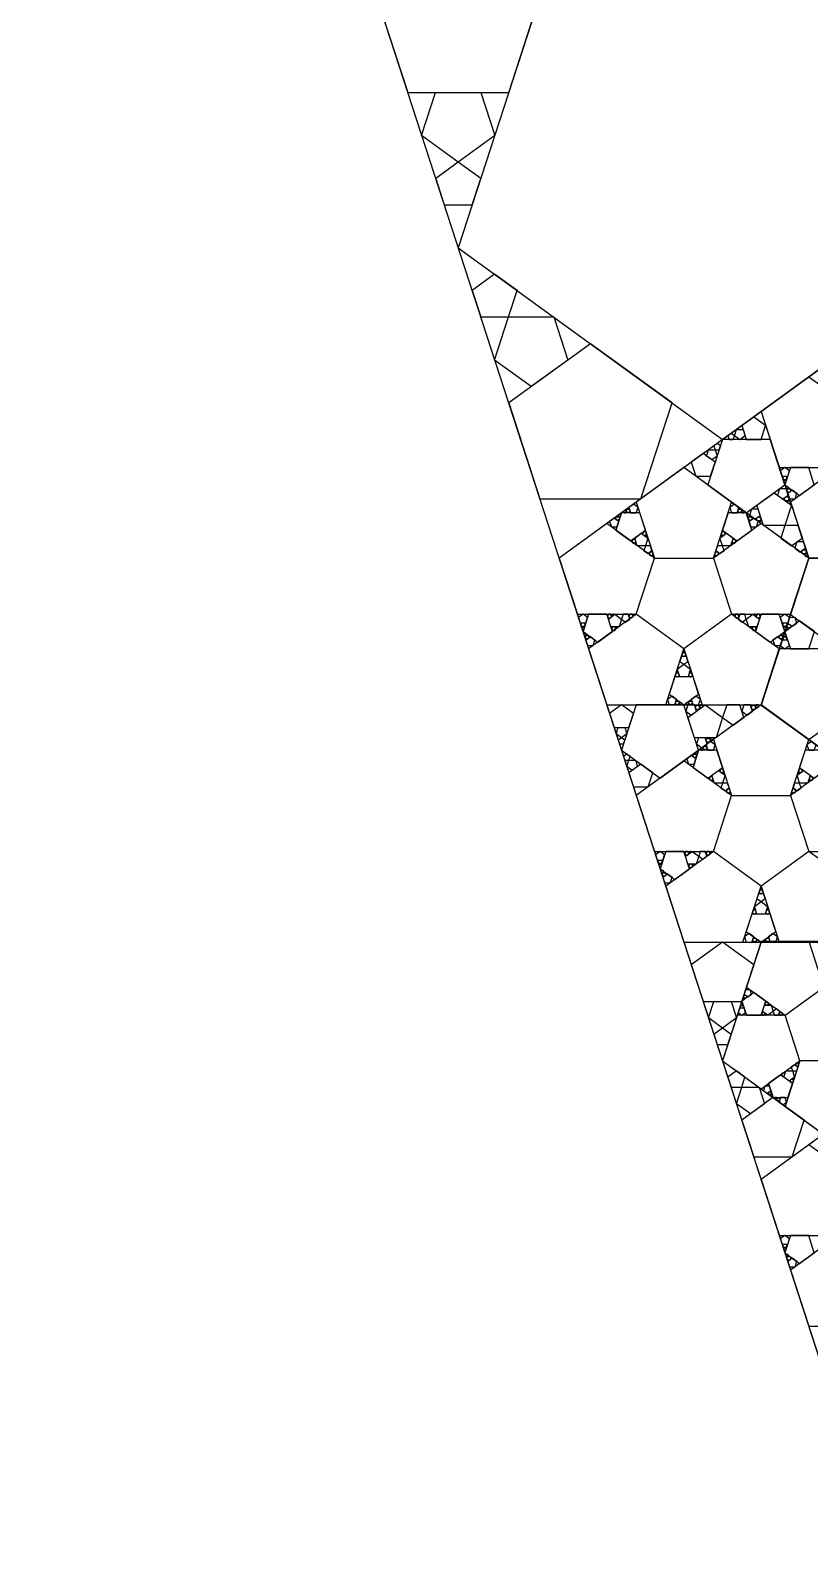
# Model space of a CAD drawing. Header units: inches. Extents: x -578 to 126, y -85 to 118.
# Drawn here: x -378.3 to -345.2, y -85.1 to -20 of the extents above; entities that cross this region are included whole.
import ezdxf

# ---------------------------------------------------------------- set-up
doc = ezdxf.new("R2010")
doc.units = ezdxf.units.IN
doc.header["$MEASUREMENT"] = 0
doc.layers.add('drawing', color=7, linetype='Continuous')

msp = doc.modelspace()

# ---------------------------------------------------------------- linework, layer by layer
for points in [[(-348.552, -44.81), (-350.577, -46.281), (-352.601, -44.81), (-351.828, -42.43), (-349.325, -42.43)], [(-338.725, -42.43), (-336.701, -48.661), (-342.001, -52.512), (-347.301, -48.661), (-345.277, -42.43)], [(-346.05, -52.511), (-345.277, -54.891), (-347.301, -56.362), (-349.325, -54.891), (-348.552, -52.511)], [(-343.613, -63.783), (-345.647, -63.783), (-346.276, -61.848), (-344.63, -60.652), (-342.984, -61.848)]]:
    msp.add_lwpolyline(points, close=True)
at = {"layer": 'drawing'}
for points in [[(-283.222, 95.766), (-378.328, 26.668), (-342.001, -85.135), (-224.444, -85.135), (-188.117, 26.668)], [(-356.696, -18.557), (-360.165, -16.037), (-363.633, -18.557), (-362.308, -22.635), (-358.021, -22.635)], [(-355.877, -16.037), (-360.165, -29.234), (-348.939, -37.39), (-337.713, -29.234), (-342.001, -16.037)], [(-355.877, -16.037), (-360.165, -29.234), (-348.939, -37.39), (-337.713, -29.234), (-342.001, -16.037)], [(-319.55, -16.037), (-355.877, -42.43), (-342.001, -85.135), (-297.098, -85.135), (-283.222, -42.43)], [(-319.55, -16.037), (-355.877, -42.43), (-342.001, -85.135), (-297.098, -85.135), (-283.222, -42.43)], [(-358.607, -24.467), (-360.165, -25.599), (-361.722, -24.467), (-361.127, -22.635), (-359.202, -22.635)], [(-359.209, -26.293), (-360.165, -25.599), (-361.12, -26.293), (-360.755, -27.417), (-359.574, -27.417)], [(-359.209, -32.174), (-358.028, -32.174), (-357.663, -31.051), (-358.619, -30.356), (-359.574, -31.051)], [(-358.623, -34.006), (-358.028, -32.175), (-356.102, -32.175), (-355.507, -34.006), (-357.065, -35.138)], [(-328.125, -42.43), (-342.001, -32.349), (-355.877, -42.43), (-350.577, -58.742), (-333.425, -58.742)], [(-342.001, -32.349), (-355.877, -42.43), (-350.577, -58.742), (-333.425, -58.742), (-328.125, -42.43)], [(-338.725, -42.43), (-336.701, -36.2), (-342.001, -32.349), (-347.301, -36.2), (-345.277, -42.43)], [(-338.725, -42.43), (-336.701, -36.2), (-342.001, -32.349), (-347.301, -36.2), (-345.277, -42.43)], [(-356.696, -39.91), (-352.408, -39.91), (-351.083, -35.832), (-354.552, -33.312), (-358.021, -35.832)], [(-343.252, -36.2), (-345.277, -34.729), (-347.301, -36.2), (-346.528, -38.579), (-344.025, -38.579)], [(-347.301, -37.39), (-347.108, -36.795), (-347.614, -36.427), (-348.12, -36.795), (-347.927, -37.39)], [(-348.207, -37.391), (-348.434, -37.226), (-348.348, -36.958), (-348.067, -36.958), (-347.98, -37.226)], [(-346.914, -37.39), (-348.939, -37.39), (-349.564, -39.315), (-347.927, -40.505), (-346.289, -39.315)], [(-349.304, -37.655), (-349.251, -37.819), (-349.078, -37.819), (-349.025, -37.655), (-349.164, -37.553)], [(-348.488, -37.39), (-348.434, -37.226), (-348.574, -37.124), (-348.713, -37.226), (-348.66, -37.39)], [(-350.264, -38.352), (-350.071, -38.947), (-349.445, -38.947), (-349.252, -38.352), (-349.758, -37.984)], [(-349.532, -37.819), (-349.251, -37.819), (-349.164, -38.086), (-349.391, -38.251), (-349.618, -38.086)], [(-345.277, -42.43), (-350.577, -38.579), (-355.877, -42.43), (-353.852, -48.661), (-347.301, -48.661)], [(-345.277, -42.43), (-350.577, -38.579), (-355.877, -42.43), (-353.852, -48.661), (-347.301, -48.661)], [(-349.325, -42.43), (-348.552, -40.05), (-350.577, -38.579), (-352.601, -40.05), (-351.828, -42.43)], [(-346.095, -38.72), (-346.289, -38.579), (-346.482, -38.72), (-346.408, -38.947), (-346.169, -38.947)], [(-346.202, -39.049), (-346.289, -39.112), (-346.376, -39.049), (-346.342, -38.947), (-346.235, -38.947)], [(-346.05, -38.579), (-346.289, -39.315), (-345.663, -39.769), (-345.038, -39.315), (-345.277, -38.579)], [(-346.05, -38.579), (-346.289, -39.315), (-345.663, -39.769), (-345.038, -39.315), (-345.277, -38.579)], [(-344.025, -38.579), (-346.05, -40.05), (-345.277, -42.43), (-342.774, -42.43), (-342.001, -40.05)], [(-346.004, -40.177), (-346.285, -41.042), (-347.195, -41.042), (-347.475, -40.177), (-346.74, -39.643)], [(-346.236, -39.479), (-346.514, -39.479), (-346.601, -39.744), (-346.375, -39.908), (-346.149, -39.744)], [(-346.236, -39.151), (-346.289, -39.112), (-346.342, -39.151), (-346.322, -39.214), (-346.256, -39.214)], [(-346.236, -39.479), (-346.17, -39.479), (-346.149, -39.416), (-346.203, -39.377), (-346.256, -39.416)], [(-346.203, -39.581), (-346.17, -39.479), (-346.062, -39.479), (-346.029, -39.581), (-346.116, -39.644)], [(-346.095, -39.91), (-345.857, -39.91), (-345.783, -39.683), (-345.976, -39.542), (-346.169, -39.683)], [(-352.947, -40.505), (-353.034, -40.442), (-353.001, -40.34), (-352.894, -40.34), (-352.86, -40.442)], [(-352.601, -40.505), (-352.527, -40.278), (-352.721, -40.137), (-352.914, -40.278), (-352.84, -40.505)], [(-348.433, -40.137), (-348.626, -40.278), (-348.552, -40.505), (-348.313, -40.505), (-348.239, -40.278)], [(-348.152, -40.34), (-348.119, -40.442), (-348.206, -40.505), (-348.293, -40.442), (-348.26, -40.34)], [(-347.422, -40.341), (-347.701, -40.341), (-347.787, -40.606), (-347.562, -40.77), (-347.336, -40.606)], [(-346.11, -39.863), (-346.149, -39.982), (-346.274, -39.982), (-346.313, -39.863), (-346.212, -39.789)], [(-346.072, -39.982), (-346.149, -39.982), (-346.173, -40.055), (-346.111, -40.1), (-346.048, -40.055)], [(-351.828, -42.43), (-353.852, -40.959), (-355.877, -42.43), (-355.103, -44.81), (-352.601, -44.81)], [(-353.733, -40.873), (-353.659, -41.1), (-353.42, -41.1), (-353.346, -40.873), (-353.539, -40.732)], [(-353.453, -40.669), (-353.346, -40.669), (-353.313, -40.771), (-353.399, -40.834), (-353.486, -40.771)], [(-352.453, -40.505), (-353.227, -40.505), (-353.466, -41.24), (-352.84, -41.695), (-352.214, -41.24)], [(-352.453, -40.505), (-353.227, -40.505), (-353.466, -41.24), (-352.84, -41.695), (-352.214, -41.24)], [(-353.366, -40.606), (-353.346, -40.669), (-353.28, -40.669), (-353.26, -40.606), (-353.313, -40.567)], [(-353.054, -40.505), (-353.034, -40.442), (-353.087, -40.404), (-353.141, -40.442), (-353.12, -40.505)], [(-348.552, -44.81), (-346.05, -44.81), (-345.277, -42.43), (-347.301, -40.959), (-349.325, -42.43)], [(-347.688, -41.24), (-347.927, -40.505), (-348.7, -40.505), (-348.939, -41.24), (-348.313, -41.695)], [(-348.066, -40.404), (-348.119, -40.442), (-348.099, -40.505), (-348.033, -40.505), (-348.013, -40.442)], [(-347.873, -40.669), (-347.808, -40.669), (-347.787, -40.606), (-347.84, -40.567), (-347.894, -40.606)], [(-347.841, -40.771), (-347.808, -40.669), (-347.7, -40.669), (-347.667, -40.771), (-347.754, -40.834)], [(-347.733, -41.1), (-347.494, -41.1), (-347.42, -40.873), (-347.614, -40.732), (-347.807, -40.873)], [(-347.297, -40.725), (-347.336, -40.844), (-347.461, -40.844), (-347.499, -40.725), (-347.398, -40.651)], [(-347.259, -40.844), (-347.336, -40.844), (-347.359, -40.917), (-347.297, -40.962), (-347.235, -40.917)], [(-352.647, -41.632), (-352.754, -41.632), (-352.787, -41.733), (-352.701, -41.796), (-352.614, -41.733)], [(-352.106, -41.57), (-352.213, -41.9), (-352.56, -41.9), (-352.668, -41.57), (-352.387, -41.365)], [(-352.194, -41.303), (-352.301, -41.303), (-352.334, -41.404), (-352.247, -41.467), (-352.161, -41.404)], [(-352.146, -41.449), (-352.161, -41.495), (-352.209, -41.495), (-352.224, -41.449), (-352.185, -41.421)], [(-352.132, -41.495), (-352.161, -41.495), (-352.17, -41.523), (-352.146, -41.54), (-352.123, -41.523)], [(-348.593, -41.9), (-348.94, -41.9), (-349.047, -41.57), (-348.766, -41.365), (-348.486, -41.57)], [(-348.983, -41.523), (-348.992, -41.495), (-349.022, -41.495), (-349.031, -41.523), (-349.007, -41.54)], [(-348.944, -41.495), (-348.992, -41.495), (-349.007, -41.449), (-348.968, -41.421), (-348.93, -41.449)], [(-348.82, -41.404), (-348.853, -41.303), (-348.959, -41.303), (-348.992, -41.404), (-348.906, -41.467)], [(-348.366, -41.733), (-348.399, -41.632), (-348.506, -41.632), (-348.539, -41.733), (-348.453, -41.796)], [(-345.728, -41.042), (-346.285, -41.042), (-346.458, -41.572), (-346.007, -41.9), (-345.555, -41.572)], [(-352.6, -41.779), (-352.614, -41.824), (-352.662, -41.824), (-352.677, -41.779), (-352.638, -41.751)], [(-352.585, -41.824), (-352.614, -41.824), (-352.623, -41.852), (-352.6, -41.869), (-352.576, -41.852)], [(-352, -41.9), (-352.213, -41.9), (-352.279, -42.102), (-352.107, -42.228), (-351.934, -42.102)], [(-351.914, -42.165), (-352.02, -42.165), (-352.053, -42.266), (-351.967, -42.329), (-351.881, -42.266)], [(-351.866, -42.312), (-351.881, -42.357), (-351.929, -42.357), (-351.943, -42.312), (-351.905, -42.284)], [(-349.225, -42.357), (-349.272, -42.357), (-349.287, -42.312), (-349.248, -42.284), (-349.21, -42.312)], [(-349.1, -42.266), (-349.133, -42.165), (-349.239, -42.165), (-349.272, -42.266), (-349.186, -42.329)], [(-348.874, -42.102), (-348.94, -41.9), (-349.153, -41.9), (-349.219, -42.102), (-349.047, -42.228)], [(-348.53, -41.852), (-348.539, -41.824), (-348.568, -41.824), (-348.577, -41.852), (-348.554, -41.869)], [(-348.491, -41.824), (-348.539, -41.824), (-348.554, -41.779), (-348.515, -41.751), (-348.476, -41.779)], [(-345.502, -41.736), (-345.781, -41.736), (-345.867, -42.001), (-345.641, -42.165), (-345.416, -42.001)], [(-345.377, -42.12), (-345.415, -42.239), (-345.541, -42.239), (-345.579, -42.12), (-345.478, -42.046)], [(-345.339, -42.239), (-345.415, -42.239), (-345.439, -42.312), (-345.377, -42.357), (-345.315, -42.312)], [(-351.852, -42.357), (-351.881, -42.357), (-351.89, -42.385), (-351.866, -42.402), (-351.842, -42.385)], [(-349.263, -42.385), (-349.272, -42.357), (-349.302, -42.357), (-349.311, -42.385), (-349.287, -42.402)], [(-345.277, -42.432), (-347.295, -48.665), (-341.991, -52.51), (-336.695, -48.654), (-338.726, -42.425)], [(-341.999, -44.809), (-342.775, -42.43), (-345.277, -42.432), (-346.048, -44.813), (-344.022, -46.282)], [(-354.671, -44.951), (-354.864, -44.81), (-355.058, -44.951), (-354.984, -45.178), (-354.745, -45.178)], [(-354.626, -44.81), (-354.864, -45.545), (-354.239, -46), (-353.613, -45.545), (-353.852, -44.81)], [(-354.626, -44.81), (-354.864, -45.545), (-354.239, -46), (-353.613, -45.545), (-353.852, -44.81)], [(-352.601, -44.81), (-354.626, -46.281), (-353.852, -48.661), (-351.35, -48.661), (-350.577, -46.281)], [(-353.786, -44.81), (-353.819, -44.911), (-353.733, -44.974), (-353.647, -44.911), (-353.68, -44.81)], [(-353.505, -44.809), (-353.225, -45.013), (-353.332, -45.343), (-353.679, -45.343), (-353.786, -45.013)], [(-353.632, -44.81), (-353.593, -44.838), (-353.608, -44.883), (-353.656, -44.883), (-353.671, -44.838)], [(-353.584, -44.81), (-353.593, -44.838), (-353.57, -44.855), (-353.546, -44.838), (-353.555, -44.81)], [(-353.159, -44.81), (-353.225, -45.013), (-353.052, -45.138), (-352.88, -45.013), (-352.946, -44.81)], [(-352.88, -44.81), (-352.913, -44.911), (-352.827, -44.974), (-352.74, -44.911), (-352.773, -44.81)], [(-352.726, -44.81), (-352.687, -44.838), (-352.702, -44.883), (-352.75, -44.883), (-352.764, -44.838)], [(-352.678, -44.81), (-352.687, -44.838), (-352.663, -44.855), (-352.639, -44.838), (-352.649, -44.81)], [(-350.577, -46.281), (-349.803, -48.661), (-347.301, -48.661), (-346.528, -46.281), (-348.552, -44.81)], [(-348.49, -44.855), (-348.466, -44.838), (-348.475, -44.81), (-348.505, -44.81), (-348.514, -44.838)], [(-348.452, -44.883), (-348.466, -44.838), (-348.428, -44.81), (-348.389, -44.838), (-348.404, -44.883)], [(-348.327, -44.974), (-348.241, -44.911), (-348.273, -44.81), (-348.38, -44.81), (-348.413, -44.911)], [(-348.101, -45.138), (-347.929, -45.013), (-347.995, -44.81), (-348.208, -44.81), (-348.273, -45.013)], [(-347.821, -45.343), (-347.929, -45.013), (-347.648, -44.809), (-347.367, -45.013), (-347.474, -45.343)], [(-347.584, -44.855), (-347.56, -44.838), (-347.569, -44.81), (-347.598, -44.81), (-347.607, -44.838)], [(-347.545, -44.883), (-347.56, -44.838), (-347.521, -44.81), (-347.482, -44.838), (-347.497, -44.883)], [(-346.914, -46), (-346.289, -45.545), (-346.528, -44.81), (-347.301, -44.81), (-347.54, -45.545)], [(-346.914, -46), (-346.289, -45.545), (-346.528, -44.81), (-347.301, -44.81), (-347.54, -45.545)], [(-347.42, -44.974), (-347.334, -44.911), (-347.367, -44.81), (-347.473, -44.81), (-347.506, -44.911)], [(-346.095, -44.951), (-346.289, -44.81), (-346.482, -44.951), (-346.408, -45.178), (-346.169, -45.178)], [(-354.778, -45.28), (-354.864, -45.343), (-354.951, -45.28), (-354.918, -45.178), (-354.811, -45.178)], [(-354.811, -45.382), (-354.864, -45.343), (-354.918, -45.382), (-354.897, -45.444), (-354.832, -45.444)], [(-353.613, -45.343), (-353.646, -45.444), (-353.56, -45.507), (-353.474, -45.444), (-353.507, -45.343)], [(-353.459, -45.343), (-353.42, -45.371), (-353.435, -45.416), (-353.483, -45.416), (-353.498, -45.371)], [(-353.411, -45.343), (-353.42, -45.371), (-353.397, -45.388), (-353.373, -45.371), (-353.382, -45.343)], [(-347.757, -45.388), (-347.733, -45.371), (-347.742, -45.343), (-347.771, -45.343), (-347.78, -45.371)], [(-347.718, -45.416), (-347.733, -45.371), (-347.694, -45.343), (-347.656, -45.371), (-347.67, -45.416)], [(-347.593, -45.507), (-347.507, -45.444), (-347.54, -45.343), (-347.646, -45.343), (-347.679, -45.444)], [(-346.202, -45.28), (-346.289, -45.343), (-346.376, -45.28), (-346.342, -45.178), (-346.235, -45.178)], [(-346.236, -45.382), (-346.289, -45.343), (-346.342, -45.382), (-346.322, -45.444), (-346.256, -45.444)], [(-345.661, -45.094), (-346.286, -45.549), (-346.046, -46.284), (-345.273, -46.283), (-345.035, -45.547)], [(-346.147, -45.447), (-346.167, -45.385), (-346.233, -45.385), (-346.253, -45.447), (-346.2, -45.486)], [(-346.06, -45.385), (-346.167, -45.385), (-346.201, -45.283), (-346.114, -45.22), (-346.027, -45.282)], [(-345.78, -45.18), (-345.855, -44.953), (-346.093, -44.954), (-346.167, -45.181), (-345.974, -45.321)], [(-354.811, -45.709), (-354.745, -45.709), (-354.725, -45.647), (-354.778, -45.608), (-354.832, -45.647)], [(-354.779, -45.811), (-354.745, -45.709), (-354.638, -45.709), (-354.605, -45.811), (-354.692, -45.875)], [(-354.671, -46.14), (-354.432, -46.14), (-354.358, -45.913), (-354.552, -45.773), (-354.745, -45.913)], [(-346.795, -45.913), (-346.721, -46.14), (-346.482, -46.14), (-346.408, -45.913), (-346.602, -45.773)], [(-346.515, -45.709), (-346.408, -45.709), (-346.375, -45.811), (-346.462, -45.875), (-346.548, -45.811)], [(-346.479, -46.144), (-346.285, -46.284), (-346.092, -46.143), (-346.166, -45.916), (-346.405, -45.917)], [(-346.428, -45.647), (-346.408, -45.709), (-346.342, -45.709), (-346.322, -45.647), (-346.375, -45.608)], [(-346.373, -45.814), (-346.286, -45.751), (-346.199, -45.814), (-346.232, -45.916), (-346.339, -45.916)], [(-346.339, -45.713), (-346.286, -45.751), (-346.233, -45.713), (-346.253, -45.65), (-346.319, -45.65)], [(-350.749, -46.811), (-350.577, -46.936), (-350.404, -46.811), (-350.47, -46.609), (-350.683, -46.609)], [(-350.663, -46.546), (-350.577, -46.609), (-350.491, -46.546), (-350.523, -46.445), (-350.63, -46.445)], [(-350.615, -46.399), (-350.577, -46.371), (-350.538, -46.399), (-350.553, -46.445), (-350.601, -46.445)], [(-350.6, -46.354), (-350.577, -46.371), (-350.553, -46.354), (-350.562, -46.326), (-350.591, -46.326)], [(-344.022, -46.282), (-346.524, -46.284), (-347.295, -48.665), (-345.269, -50.134), (-343.246, -48.661)], [(-351.202, -48.206), (-350.577, -48.661), (-349.951, -48.206), (-350.19, -47.471), (-350.963, -47.471)], [(-351.202, -48.206), (-350.577, -48.661), (-349.951, -48.206), (-350.19, -47.471), (-350.963, -47.471)], [(-350.943, -47.408), (-350.857, -47.471), (-350.771, -47.408), (-350.804, -47.307), (-350.91, -47.307)], [(-350.895, -47.261), (-350.857, -47.233), (-350.818, -47.261), (-350.833, -47.307), (-350.881, -47.307)], [(-350.881, -47.216), (-350.857, -47.233), (-350.833, -47.216), (-350.842, -47.188), (-350.871, -47.188)], [(-350.858, -47.141), (-350.577, -46.936), (-350.296, -47.141), (-350.403, -47.471), (-350.75, -47.471)], [(-350.383, -47.408), (-350.296, -47.471), (-350.21, -47.408), (-350.243, -47.307), (-350.35, -47.307)], [(-350.335, -47.261), (-350.296, -47.233), (-350.258, -47.261), (-350.273, -47.307), (-350.32, -47.307)], [(-350.32, -47.216), (-350.296, -47.233), (-350.273, -47.216), (-350.282, -47.188), (-350.311, -47.188)], [(-352.721, -49.028), (-353.227, -48.661), (-353.733, -49.028), (-353.539, -49.623), (-352.914, -49.623)], [(-352.601, -48.661), (-353.227, -50.586), (-351.589, -51.776), (-349.951, -50.586), (-350.577, -48.661)], [(-352.601, -48.661), (-353.227, -50.586), (-351.589, -51.776), (-349.951, -50.586), (-350.577, -48.661)], [(-347.301, -48.661), (-352.601, -52.512), (-350.577, -58.742), (-344.025, -58.742), (-342.001, -52.512)], [(-347.301, -48.661), (-352.601, -52.511), (-350.577, -58.742), (-344.025, -58.742), (-342.001, -52.511)], [(-351.083, -48.293), (-351.276, -48.434), (-351.202, -48.661), (-350.963, -48.661), (-350.889, -48.434)], [(-350.802, -48.496), (-350.769, -48.598), (-350.856, -48.661), (-350.943, -48.598), (-350.91, -48.496)], [(-350.716, -48.559), (-350.769, -48.598), (-350.749, -48.661), (-350.683, -48.661), (-350.663, -48.598)], [(-350.404, -48.661), (-350.384, -48.598), (-350.437, -48.559), (-350.491, -48.598), (-350.47, -48.661)], [(-350.404, -48.661), (-350.49, -48.926), (-350.265, -49.09), (-350.039, -48.926), (-350.126, -48.661)], [(-349.669, -48.657), (-348.933, -49.191), (-349.214, -50.056), (-350.123, -50.056), (-350.404, -49.191)], [(-350.297, -48.661), (-350.384, -48.598), (-350.351, -48.496), (-350.243, -48.496), (-350.21, -48.598)], [(-349.951, -48.661), (-349.877, -48.434), (-350.071, -48.293), (-350.264, -48.434), (-350.19, -48.661)], [(-350, -48.66), (-349.899, -48.734), (-349.938, -48.853), (-350.063, -48.853), (-350.102, -48.734)], [(-349.875, -48.661), (-349.899, -48.734), (-349.837, -48.779), (-349.775, -48.734), (-349.799, -48.661)], [(-346.05, -52.511), (-345.277, -50.132), (-347.301, -48.661), (-349.325, -50.132), (-348.552, -52.511)], [(-348.761, -48.661), (-348.933, -49.191), (-348.482, -49.519), (-348.031, -49.191), (-348.203, -48.661)], [(-348.031, -48.661), (-348.117, -48.926), (-347.891, -49.09), (-347.666, -48.926), (-347.752, -48.661)], [(-347.627, -48.66), (-347.526, -48.734), (-347.564, -48.853), (-347.69, -48.853), (-347.728, -48.734)], [(-347.502, -48.661), (-347.526, -48.734), (-347.464, -48.779), (-347.401, -48.734), (-347.425, -48.661)], [(-352.999, -49.891), (-353.227, -50.056), (-353.454, -49.891), (-353.367, -49.623), (-353.086, -49.623)], [(-353.087, -50.157), (-353.227, -50.056), (-353.366, -50.157), (-353.313, -50.321), (-353.141, -50.321)], [(-349.951, -50.056), (-350.037, -50.321), (-349.812, -50.485), (-349.586, -50.321), (-349.672, -50.056)], [(-349.547, -50.055), (-349.446, -50.129), (-349.485, -50.248), (-349.61, -50.248), (-349.649, -50.129)], [(-349.422, -50.056), (-349.446, -50.129), (-349.384, -50.174), (-349.322, -50.129), (-349.345, -50.056)], [(-353.087, -51.015), (-352.915, -51.015), (-352.862, -50.851), (-353.001, -50.75), (-353.141, -50.851)], [(-350.177, -50.75), (-350.07, -50.75), (-350.037, -50.852), (-350.124, -50.915), (-350.211, -50.852)], [(-349.178, -50.586), (-349.951, -50.586), (-350.19, -51.322), (-349.564, -51.776), (-348.939, -51.322)], [(-350.09, -50.687), (-350.07, -50.75), (-350.004, -50.75), (-349.984, -50.687), (-350.037, -50.649)], [(-349.779, -50.586), (-349.758, -50.524), (-349.812, -50.485), (-349.865, -50.524), (-349.845, -50.586)], [(-349.672, -50.587), (-349.758, -50.524), (-349.725, -50.421), (-349.618, -50.421), (-349.585, -50.524)], [(-349.325, -50.586), (-349.252, -50.359), (-349.445, -50.218), (-349.638, -50.359), (-349.564, -50.586)], [(-344.412, -51.322), (-344.651, -50.586), (-345.424, -50.586), (-345.663, -51.322), (-345.038, -51.776)], [(-344.412, -51.322), (-344.651, -50.586), (-345.424, -50.586), (-345.663, -51.322), (-345.038, -51.776)], [(-345.157, -50.218), (-345.35, -50.359), (-345.277, -50.586), (-345.038, -50.586), (-344.964, -50.359)], [(-353.002, -51.282), (-352.915, -51.015), (-352.634, -51.015), (-352.547, -51.282), (-352.774, -51.448)], [(-352.721, -52.144), (-352.095, -52.144), (-351.902, -51.549), (-352.408, -51.181), (-352.914, -51.549)], [(-348.552, -52.511), (-350.577, -51.041), (-352.601, -52.511), (-351.828, -54.891), (-349.325, -54.891)], [(-350.457, -50.954), (-350.383, -51.181), (-350.144, -51.181), (-350.071, -50.954), (-350.264, -50.813)], [(-348.83, -51.651), (-348.938, -51.981), (-349.285, -51.981), (-349.392, -51.651), (-349.111, -51.447)], [(-348.918, -51.384), (-349.025, -51.384), (-349.058, -51.485), (-348.972, -51.548), (-348.886, -51.485)], [(-345.277, -54.891), (-342.774, -54.891), (-342.001, -52.511), (-344.025, -51.041), (-346.05, -52.511)], [(-345.317, -51.981), (-345.665, -51.981), (-345.772, -51.651), (-345.491, -51.447), (-345.21, -51.651)], [(-345.544, -51.485), (-345.577, -51.384), (-345.684, -51.384), (-345.716, -51.485), (-345.63, -51.548)], [(-349.372, -51.713), (-349.478, -51.713), (-349.511, -51.815), (-349.425, -51.877), (-349.339, -51.815)], [(-349.324, -51.86), (-349.339, -51.906), (-349.386, -51.906), (-349.401, -51.86), (-349.363, -51.832)], [(-349.309, -51.906), (-349.339, -51.906), (-349.348, -51.934), (-349.324, -51.951), (-349.3, -51.934)], [(-348.724, -51.981), (-348.938, -51.981), (-349.003, -52.184), (-348.831, -52.309), (-348.659, -52.184)], [(-348.871, -51.531), (-348.885, -51.576), (-348.933, -51.576), (-348.948, -51.531), (-348.909, -51.503)], [(-348.856, -51.576), (-348.885, -51.576), (-348.894, -51.604), (-348.871, -51.621), (-348.847, -51.604)], [(-345.599, -52.184), (-345.665, -51.981), (-345.878, -51.981), (-345.943, -52.184), (-345.771, -52.309)], [(-345.708, -51.604), (-345.717, -51.576), (-345.746, -51.576), (-345.755, -51.604), (-345.731, -51.621)], [(-345.669, -51.576), (-345.717, -51.576), (-345.731, -51.531), (-345.693, -51.503), (-345.654, -51.531)], [(-345.254, -51.934), (-345.263, -51.906), (-345.293, -51.906), (-345.302, -51.934), (-345.278, -51.951)], [(-345.216, -51.906), (-345.263, -51.906), (-345.278, -51.86), (-345.239, -51.832), (-345.201, -51.86)], [(-345.091, -51.815), (-345.124, -51.713), (-345.23, -51.713), (-345.263, -51.815), (-345.177, -51.877)], [(-348.638, -52.246), (-348.745, -52.246), (-348.778, -52.348), (-348.692, -52.41), (-348.605, -52.348)], [(-348.59, -52.393), (-348.605, -52.438), (-348.653, -52.438), (-348.668, -52.393), (-348.629, -52.365)], [(-348.576, -52.438), (-348.605, -52.438), (-348.614, -52.466), (-348.591, -52.484), (-348.567, -52.466)], [(-345.988, -52.466), (-345.997, -52.438), (-346.026, -52.438), (-346.035, -52.466), (-346.011, -52.484)], [(-345.949, -52.438), (-345.997, -52.438), (-346.012, -52.393), (-345.973, -52.365), (-345.934, -52.393)], [(-345.824, -52.348), (-345.857, -52.246), (-345.964, -52.246), (-345.997, -52.348), (-345.91, -52.41)], [(-351.396, -55.032), (-351.589, -54.891), (-351.782, -55.032), (-351.708, -55.259), (-351.469, -55.259)], [(-351.502, -55.361), (-351.589, -55.424), (-351.676, -55.361), (-351.643, -55.259), (-351.535, -55.259)], [(-351.35, -54.891), (-351.589, -55.627), (-350.963, -56.081), (-350.338, -55.627), (-350.577, -54.891)], [(-351.35, -54.891), (-351.589, -55.627), (-350.963, -56.081), (-350.338, -55.627), (-350.577, -54.891)], [(-349.325, -54.891), (-351.35, -56.362), (-350.577, -58.742), (-348.074, -58.742), (-347.301, -56.362)], [(-350.511, -54.891), (-350.544, -54.993), (-350.458, -55.055), (-350.371, -54.993), (-350.404, -54.891)], [(-350.23, -54.89), (-349.949, -55.094), (-350.056, -55.424), (-350.404, -55.424), (-350.511, -55.094)], [(-350.357, -54.891), (-350.318, -54.919), (-350.333, -54.965), (-350.38, -54.965), (-350.395, -54.919)], [(-350.309, -54.891), (-350.318, -54.919), (-350.294, -54.937), (-350.27, -54.919), (-350.279, -54.891)], [(-349.883, -54.891), (-349.949, -55.094), (-349.777, -55.219), (-349.604, -55.094), (-349.67, -54.891)], [(-349.604, -54.891), (-349.637, -54.993), (-349.551, -55.055), (-349.465, -54.993), (-349.498, -54.891)], [(-349.45, -54.891), (-349.411, -54.919), (-349.426, -54.965), (-349.474, -54.965), (-349.489, -54.919)], [(-349.402, -54.891), (-349.411, -54.919), (-349.388, -54.937), (-349.364, -54.919), (-349.373, -54.891)], [(-347.301, -56.362), (-346.528, -58.742), (-344.025, -58.742), (-343.252, -56.362), (-345.277, -54.891)], [(-351.536, -55.463), (-351.589, -55.424), (-351.642, -55.463), (-351.622, -55.526), (-351.556, -55.526)], [(-351.536, -55.791), (-351.47, -55.791), (-351.449, -55.728), (-351.503, -55.689), (-351.556, -55.728)], [(-351.503, -55.893), (-351.47, -55.791), (-351.362, -55.791), (-351.329, -55.893), (-351.416, -55.956)], [(-351.396, -56.222), (-351.157, -56.222), (-351.083, -55.995), (-351.276, -55.854), (-351.469, -55.995)], [(-350.338, -55.424), (-350.371, -55.526), (-350.284, -55.588), (-350.198, -55.526), (-350.231, -55.424)], [(-350.183, -55.424), (-350.145, -55.452), (-350.16, -55.498), (-350.207, -55.498), (-350.222, -55.452)], [(-350.136, -55.424), (-350.145, -55.452), (-350.121, -55.469), (-350.097, -55.452), (-350.106, -55.424)], [(-347.387, -56.627), (-347.301, -56.69), (-347.215, -56.627), (-347.248, -56.526), (-347.354, -56.526)], [(-347.34, -56.481), (-347.301, -56.452), (-347.262, -56.481), (-347.277, -56.526), (-347.325, -56.526)], [(-347.325, -56.435), (-347.301, -56.452), (-347.277, -56.435), (-347.286, -56.407), (-347.316, -56.407)], [(-347.605, -57.297), (-347.581, -57.315), (-347.557, -57.297), (-347.566, -57.27), (-347.596, -57.27)], [(-347.582, -57.222), (-347.301, -57.018), (-347.02, -57.222), (-347.127, -57.552), (-347.475, -57.552)], [(-347.473, -56.893), (-347.301, -57.018), (-347.129, -56.893), (-347.194, -56.69), (-347.408, -56.69)], [(-347.045, -57.297), (-347.021, -57.315), (-346.997, -57.297), (-347.006, -57.27), (-347.036, -57.27)], [(-347.927, -58.288), (-347.301, -58.742), (-346.675, -58.288), (-346.914, -57.552), (-347.688, -57.552)], [(-347.927, -58.288), (-347.301, -58.742), (-346.675, -58.288), (-346.914, -57.552), (-347.688, -57.552)], [(-347.667, -57.49), (-347.581, -57.552), (-347.495, -57.49), (-347.528, -57.388), (-347.634, -57.388)], [(-347.62, -57.343), (-347.581, -57.315), (-347.542, -57.343), (-347.557, -57.388), (-347.605, -57.388)], [(-347.107, -57.49), (-347.021, -57.552), (-346.935, -57.49), (-346.968, -57.388), (-347.074, -57.388)], [(-347.06, -57.343), (-347.021, -57.315), (-346.982, -57.343), (-346.997, -57.388), (-347.045, -57.388)], [(-347.807, -58.374), (-348, -58.515), (-347.927, -58.742), (-347.688, -58.742), (-347.614, -58.515)], [(-347.527, -58.577), (-347.494, -58.68), (-347.58, -58.743), (-347.667, -58.68), (-347.634, -58.577)], [(-347.022, -58.743), (-347.108, -58.68), (-347.075, -58.577), (-346.968, -58.577), (-346.935, -58.68)], [(-346.675, -58.742), (-346.602, -58.515), (-346.795, -58.374), (-346.988, -58.515), (-346.914, -58.742)], [(-347.614, -59.705), (-348.939, -58.742), (-350.264, -59.705), (-349.758, -61.262), (-348.12, -61.262)], [(-340.321, -63.783), (-341.967, -58.717), (-347.293, -58.717), (-348.939, -63.783), (-344.63, -66.913)], [(-347.301, -58.742), (-348.939, -63.783), (-344.651, -66.898), (-340.363, -63.783), (-342.001, -58.742)], [(-347.301, -58.742), (-348.939, -63.783), (-344.651, -66.898), (-340.363, -63.783), (-342.001, -58.742)], [(-344.63, -60.652), (-345.259, -58.717), (-347.293, -58.717), (-347.922, -60.652), (-346.276, -61.848)], [(-347.44, -58.641), (-347.494, -58.68), (-347.473, -58.742), (-347.407, -58.742), (-347.387, -58.68)], [(-333.425, -58.742), (-347.301, -68.823), (-342.001, -85.135), (-324.85, -85.135), (-319.55, -68.823)], [(-333.425, -58.742), (-347.301, -68.823), (-342.001, -85.135), (-324.85, -85.135), (-319.549, -68.823)], [(-347.129, -58.742), (-347.108, -58.68), (-347.162, -58.641), (-347.215, -58.68), (-347.195, -58.742)], [(-347.607, -60.88), (-348.116, -61.25), (-347.922, -61.848), (-347.293, -61.848), (-347.099, -61.25)], [(-347.607, -60.88), (-348.116, -61.25), (-347.922, -61.848), (-347.293, -61.848), (-347.099, -61.25)], [(-348.002, -61.168), (-348.019, -61.117), (-348.073, -61.117), (-348.089, -61.168), (-348.046, -61.199)], [(-347.932, -61.117), (-348.019, -61.117), (-348.046, -61.034), (-347.975, -60.983), (-347.905, -61.034)], [(-347.704, -60.951), (-347.764, -60.766), (-347.959, -60.766), (-348.019, -60.951), (-347.862, -61.065)], [(-348.344, -61.962), (-348.939, -62.394), (-349.534, -61.962), (-349.307, -61.262), (-348.571, -61.262)], [(-346.276, -61.848), (-348.31, -61.848), (-348.939, -63.783), (-347.293, -64.978), (-345.647, -63.783)], [(-348.273, -61.734), (-348.116, -61.848), (-347.959, -61.734), (-348.019, -61.549), (-348.213, -61.549)], [(-348.186, -61.466), (-348.116, -61.415), (-348.045, -61.466), (-348.072, -61.549), (-348.159, -61.549)], [(-348.159, -61.383), (-348.116, -61.415), (-348.073, -61.383), (-348.089, -61.332), (-348.143, -61.332)], [(-347.196, -61.715), (-347.266, -61.766), (-347.239, -61.848), (-347.153, -61.848), (-347.126, -61.766)], [(-346.87, -61.415), (-346.783, -61.683), (-347.011, -61.849), (-347.239, -61.683), (-347.152, -61.415)], [(-347.095, -61.788), (-347.083, -61.825), (-347.114, -61.848), (-347.145, -61.825), (-347.133, -61.788)], [(-347.055, -61.281), (-347.125, -61.332), (-347.099, -61.415), (-347.012, -61.415), (-346.985, -61.332)], [(-347.063, -61.811), (-347.083, -61.825), (-347.075, -61.848), (-347.051, -61.848), (-347.044, -61.825)], [(-346.954, -61.355), (-346.942, -61.392), (-346.973, -61.415), (-347.005, -61.392), (-346.993, -61.355)], [(-346.923, -61.378), (-346.942, -61.392), (-346.934, -61.415), (-346.911, -61.415), (-346.903, -61.392)], [(-346.642, -61.581), (-346.783, -61.683), (-346.729, -61.848), (-346.556, -61.848), (-346.502, -61.683)], [(-346.459, -61.715), (-346.529, -61.766), (-346.502, -61.848), (-346.416, -61.848), (-346.389, -61.766)], [(-346.358, -61.788), (-346.346, -61.825), (-346.377, -61.848), (-346.408, -61.825), (-346.396, -61.788)], [(-346.326, -61.811), (-346.346, -61.825), (-346.338, -61.848), (-346.314, -61.848), (-346.307, -61.825)], [(-348.574, -62.66), (-348.939, -62.394), (-349.304, -62.66), (-349.165, -63.089), (-348.713, -63.089)], [(-345.647, -63.783), (-346.276, -65.717), (-344.63, -66.913), (-342.984, -65.717), (-343.613, -63.783)], [(-345.698, -63.819), (-345.69, -63.842), (-345.666, -63.842), (-345.659, -63.819), (-345.678, -63.805)], [(-348.574, -64.906), (-348.123, -64.906), (-347.983, -64.477), (-348.348, -64.212), (-348.713, -64.477)], [(-346.979, -64.75), (-346.784, -65.348), (-346.156, -65.348), (-345.961, -64.75), (-346.47, -64.381)], [(-346.979, -64.75), (-346.784, -65.348), (-346.156, -65.348), (-345.961, -64.75), (-346.47, -64.381)], [(-346.427, -64.349), (-346.4, -64.431), (-346.313, -64.431), (-346.287, -64.349), (-346.357, -64.298)], [(-346.325, -64.275), (-346.286, -64.275), (-346.274, -64.312), (-346.306, -64.335), (-346.337, -64.312)], [(-346.243, -64.214), (-345.96, -64.214), (-345.873, -64.482), (-346.102, -64.648), (-346.33, -64.482)], [(-346.294, -64.253), (-346.286, -64.275), (-346.263, -64.275), (-346.255, -64.253), (-346.275, -64.239)], [(-346.014, -64.049), (-345.96, -64.214), (-345.787, -64.214), (-345.734, -64.049), (-345.874, -63.947)], [(-345.83, -63.916), (-345.804, -63.998), (-345.717, -63.998), (-345.69, -63.916), (-345.76, -63.865)], [(-345.729, -63.842), (-345.69, -63.842), (-345.678, -63.879), (-345.71, -63.902), (-345.741, -63.879)], [(-348.35, -65.606), (-348.123, -64.906), (-347.387, -64.906), (-347.16, -65.606), (-347.755, -66.038)], [(-336.701, -68.823), (-342.001, -64.973), (-347.301, -68.823), (-345.277, -75.054), (-338.725, -75.054)], [(-336.701, -68.823), (-342.001, -64.973), (-347.301, -68.823), (-345.277, -75.054), (-338.725, -75.054)], [(-346.942, -64.864), (-347.136, -64.864), (-347.196, -65.049), (-347.039, -65.163), (-346.881, -65.049)], [(-346.854, -65.132), (-346.881, -65.215), (-346.968, -65.215), (-346.995, -65.132), (-346.925, -65.08)], [(-346.058, -64.617), (-346.031, -64.699), (-345.945, -64.699), (-345.918, -64.617), (-345.988, -64.566)], [(-345.957, -64.543), (-345.918, -64.543), (-345.906, -64.58), (-345.937, -64.603), (-345.969, -64.58)], [(-345.925, -64.52), (-345.918, -64.543), (-345.894, -64.543), (-345.887, -64.52), (-345.906, -64.506)], [(-347.614, -67.861), (-345.976, -67.861), (-345.47, -66.303), (-346.795, -65.34), (-348.12, -66.303)], [(-346.828, -65.215), (-346.881, -65.215), (-346.898, -65.266), (-346.854, -65.297), (-346.811, -65.266)], [(-346.671, -65.43), (-346.628, -65.399), (-346.644, -65.348), (-346.698, -65.348), (-346.714, -65.399)], [(-346.601, -65.482), (-346.628, -65.399), (-346.557, -65.348), (-346.487, -65.399), (-346.514, -65.482)], [(-346.373, -65.647), (-346.216, -65.533), (-346.276, -65.348), (-346.47, -65.348), (-346.53, -65.533)], [(-343.252, -68.823), (-345.277, -67.353), (-347.301, -68.823), (-346.528, -71.203), (-344.025, -71.203)], [(-346.095, -71.344), (-346.289, -71.203), (-346.482, -71.344), (-346.408, -71.571), (-346.169, -71.571)], [(-346.202, -71.673), (-346.289, -71.736), (-346.376, -71.673), (-346.342, -71.571), (-346.235, -71.571)], [(-346.05, -71.203), (-346.289, -71.939), (-345.663, -72.393), (-345.038, -71.939), (-345.277, -71.203)], [(-346.05, -71.203), (-346.289, -71.939), (-345.663, -72.393), (-345.038, -71.939), (-345.277, -71.203)], [(-344.025, -71.203), (-346.05, -72.674), (-345.277, -75.054), (-342.774, -75.054), (-342.001, -72.674)], [(-346.236, -71.775), (-346.289, -71.736), (-346.342, -71.775), (-346.322, -71.837), (-346.256, -71.837)], [(-346.236, -72.103), (-346.17, -72.103), (-346.149, -72.04), (-346.203, -72.001), (-346.256, -72.04)], [(-346.203, -72.205), (-346.17, -72.103), (-346.062, -72.103), (-346.029, -72.205), (-346.116, -72.268)], [(-346.095, -72.534), (-345.857, -72.534), (-345.783, -72.306), (-345.976, -72.166), (-346.169, -72.306)]]:
    msp.add_lwpolyline(points, close=True, dxfattribs=at)

doc.saveas('drawing.dxf')
